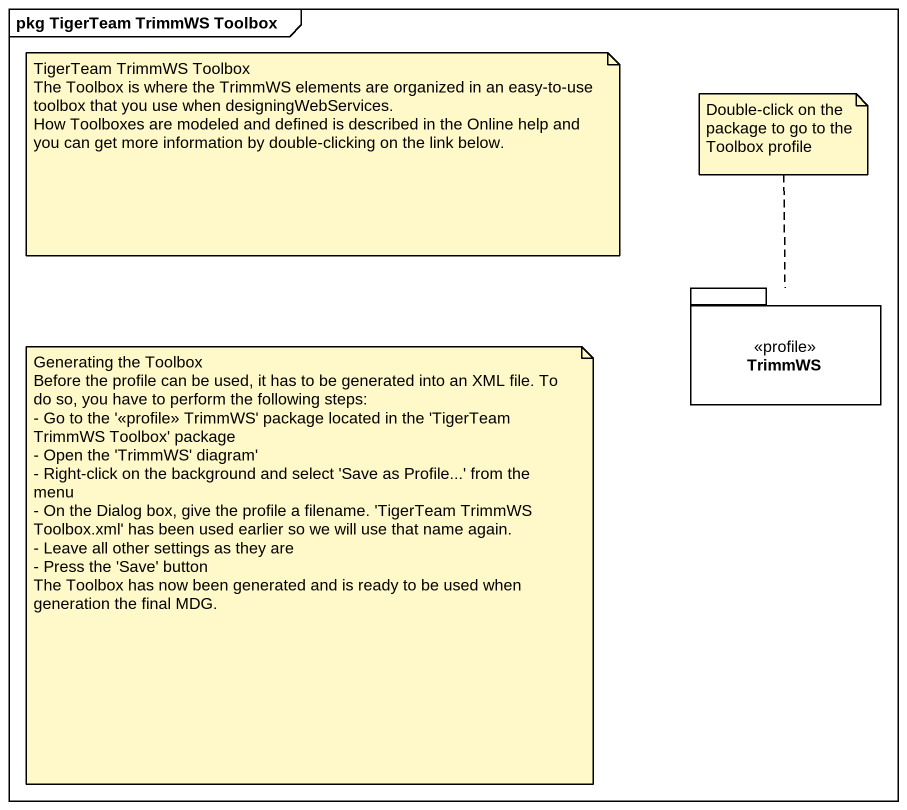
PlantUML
@startuml
mainframe pkg TigerTeam TrimmWS Toolbox
package TrimmWS <<profile>> {
}
note as N1
  TigerTeam TrimmWS Toolbox
  The Toolbox is where the TrimmWS elements are organized in an easy-to-use toolbox that you use when designingWebServices.
  How Toolboxes are modeled and defined is described in the Online help and you can get more information by double-clicking on the link below.
end note
note top of TrimmWS : Double-click on the package to go to the Toolbox profile
note as N3
  Generating the Toolbox
  Before the profile can be used, it has to be generated into an XML file. To do so, you have to perform the following steps:
  - Go to the '<<profile>> TrimmWS' package located in the 'TigerTeam TrimmWS Toolbox' package
  - Open the 'TrimmWS' diagram'
  - Right-click on the background and select 'Save as Profile...' from the menu
  - On the Dialog box, give the profile a filename. 'TigerTeam TrimmWS Toolbox.xml' has been used earlier so we will use that name again.
  - Leave all other settings as they are
  - Press the 'Save' button
  The Toolbox has now been generated and is ready to be used when generation the final MDG.
end note
@enduml
